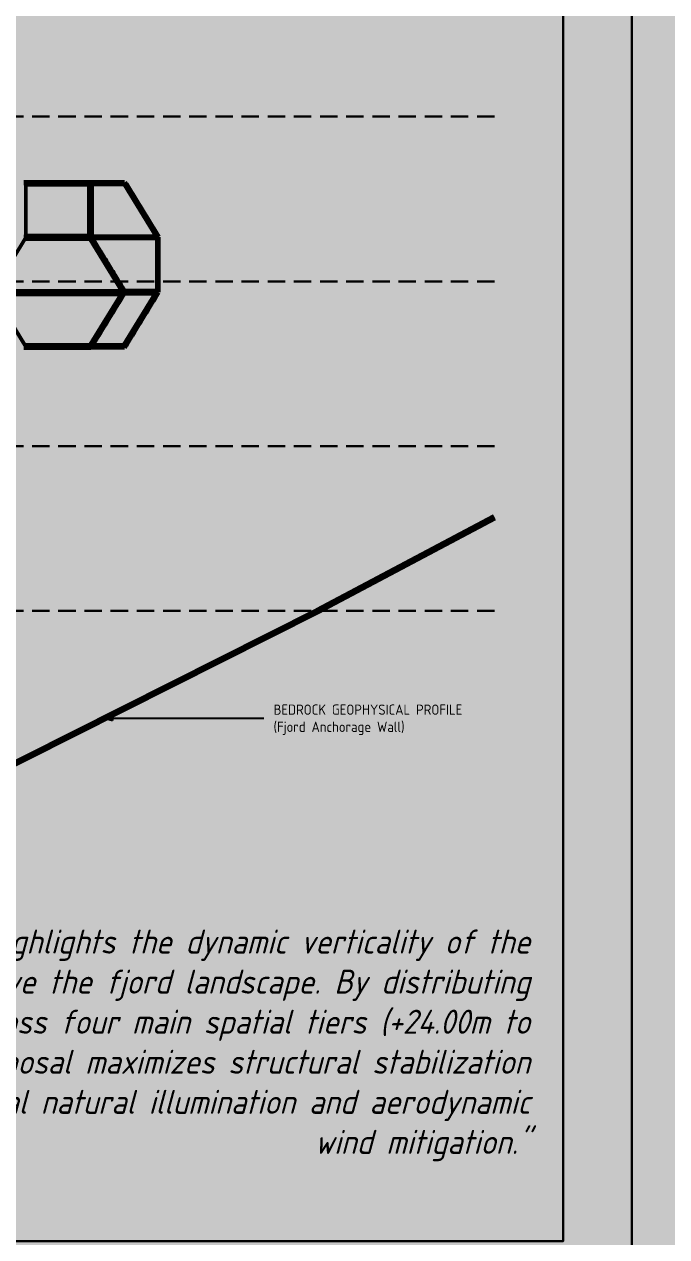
# Model space of a CAD drawing. Header units: millimetres. Extents: x 401 to 30661, y 2016 to 22119.
# Drawn here: x 17565 to 18500, y 7346 to 9112 of the extents above; entities that cross this region are included whole.
import ezdxf

# ---------------------------------------------------------------- set-up
doc = ezdxf.new("R2010")
doc.units = ezdxf.units.MM
doc.linetypes.add('DASHEDX2', pattern=[38.1, 25.4, -12.7])
for name, color, linetype, lineweight, true_color in [('1ST', 51, 'Continuous', 50, 0x7debff), ('2ND', 201, 'Continuous', 35, 0x39ffb0), ('3RD', 140, 'Continuous', 25, 0x7debff), ('4TH DETAILS', 125, 'Continuous', 15, 0x39ffb0), ('TEXTS', 210, 'Continuous', 25, 0xe0f9ff)]:
    doc.layers.add(name, color=color, linetype=linetype, lineweight=lineweight, true_color=true_color)
doc.layers.add('BACKGROUND', color=7, linetype='Continuous', true_color=0x000000)
for name, color, linetype, lineweight, true_color, transparency in [('GLOW-CYAN', 7, 'Continuous', 100, 0x7debff, 0.8), ('GLOW-CYAN-2', 7, 'Continuous', 50, 0x7debff, 0.8), ('GLOW-EMERALD', 7, 'Continuous', 70, 0x39ffb0, 0.8), ('GLOW-EMERALD-2', 7, 'Continuous', 30, 0x39ffb0, 0.8)]:
    doc.layers.add(name, color=color, linetype=linetype, lineweight=lineweight, true_color=true_color, transparency=transparency)
doc.styles.get("Standard").update_dxf_attribs({"font": 'arial.ttf'})

msp = doc.modelspace()

# ---------------------------------------------------------------- hatches: boundary and pattern name
at = {"layer": 'BACKGROUND'}
h = msp.add_hatch(color=256, dxfattribs=at)
h.dxf.hatch_style = 1
h.paths.add_polyline_path([(400.723, 2015.745), (30660.634, 2015.745), (30660.634, 22119.328), (400.723, 22119.328)])
at = {"layer": 'TEXTS'}
h = msp.add_hatch(color=256, dxfattribs=at)
h.dxf.hatch_style = 1
h.paths.add_polyline_path([(17692.87, 8104.992), (17681.892, 8101.54), (17692.87, 8098.089)])

# ---------------------------------------------------------------- linework, layer by layer
at = {"layer": '1ST'}
msp.add_lwpolyline([(14249.126, 8265.27), (14263.322, 8257.473), (14920.914, 8007.473), (15057.16, 7892.751), (15343.221, 7769.894), (15462.859, 7650.839), (15739.692, 7589.37), (16057.189, 7507.473), (16500.013, 7519.246), (16803.639, 7654.559), (17494.82, 8007.473), (17991.995, 8257.473), (18249.126, 8394.341)], dxfattribs=at)
at = {"layer": '2ND', "linetype": 'Continuous'}
for points in [[(17563.715, 8881.787), (17661.695, 8881.787)], [(17661.695, 8881.787), (17710.684, 8881.787)], [(17661.695, 8881.787), (17661.695, 8801.787)], [(17710.684, 8881.787), (17759.674, 8801.787)], [(17563.715, 8801.787), (17661.695, 8801.787)], [(17661.695, 8801.787), (17710.684, 8721.787)], [(17759.674, 8721.787), (17759.674, 8801.787)], [(17661.695, 8641.787), (17710.684, 8721.787)], [(17710.684, 8641.787), (17759.674, 8721.787)], [(17563.715, 8641.787), (17661.695, 8641.787)], [(17710.684, 8641.787), (17661.695, 8641.787)]]:
    msp.add_open_spline(points, degree=1, dxfattribs=at)
at = {"layer": '3RD', "linetype": 'Continuous', "extrusion": (0, 1, -2e-16)}
for p, q in [((17566.626, 8879.411), (17658.784, 8879.411)), ((17566.626, 8804.164), (17566.626, 8879.411)), ((17658.784, 8878.239), (17566.626, 8878.239)), ((17658.784, 8879.411), (17658.784, 8804.164)), ((17663.324, 8804.448), (17663.324, 8879.127)), ((17663.324, 8879.127), (17709.055, 8879.127)), ((17709.95, 8878.827), (17663.324, 8878.827)), ((17709.055, 8879.127), (17710.684, 8879.127)), ((17709.95, 8878.827), (17710.684, 8879.127)), ((17756.121, 8803.429), (17709.95, 8878.827)), ((17710.684, 8879.127), (17757.04, 8803.429)), ((17519.613, 8724.448), (17565.344, 8799.127)), ((17565.344, 8799.127), (17656.807, 8799.127)), ((17658.784, 8804.164), (17566.626, 8804.164)), ((17656.807, 8799.127), (17660.066, 8799.127)), ((17660.066, 8799.127), (17706.34, 8723.561)), ((17663.324, 8803.429), (17663.324, 8804.448)), ((17663.324, 8803.429), (17757.04, 8803.429)), ((17710.684, 8724.448), (17664.41, 8800.014)), ((17758.045, 8800.014), (17664.41, 8800.014)), ((17757.31, 8799.714), (17758.045, 8800.014)), ((17757.31, 8724.448), (17757.31, 8799.714)), ((17758.045, 8800.014), (17758.045, 8799.127)), ((17758.045, 8799.127), (17758.045, 8724.448)), ((17712.314, 8724.448), (17710.684, 8724.448)), ((17758.045, 8724.448), (17712.314, 8724.448)), ((17519.07, 8723.561), (17706.34, 8723.561)), ((17565.344, 8644.448), (17519.924, 8718.618)), ((17705.486, 8718.618), (17519.924, 8718.618)), ((17565.344, 8644.948), (17520.23, 8718.618)), ((17705.486, 8718.618), (17660.066, 8644.448)), ((17705.179, 8718.618), (17660.066, 8644.948)), ((17664.606, 8644.164), (17710.684, 8719.411)), ((17709.25, 8645.335), (17754.612, 8719.411)), ((17710.684, 8719.411), (17756.763, 8719.411)), ((17756.763, 8719.411), (17710.684, 8644.164)), ((17565.344, 8644.448), (17565.344, 8644.948)), ((17660.066, 8644.948), (17565.344, 8644.948)), ((17656.807, 8644.448), (17565.344, 8644.448)), ((17660.066, 8644.448), (17656.807, 8644.448)), ((17660.066, 8644.448), (17660.066, 8644.948)), ((17710.684, 8644.164), (17664.606, 8644.164)), ((17665.323, 8645.335), (17709.25, 8645.335)), ((17709.25, 8645.335), (17710.684, 8644.164))]:
    msp.add_line(p, q, dxfattribs=at)
at = {"layer": '3RD', "linetype": 'Continuous'}
msp.add_open_spline([(17759.674, 8721.787), (17710.684, 8721.787)], degree=1, dxfattribs=at)
at = {"layer": '4TH DETAILS', "linetype": 'DASHEDX2'}
for p, q in [((18249.126, 8977.473), (14249.126, 8977.473)), ((18249.126, 8737.473), (14249.126, 8737.473)), ((18249.126, 8497.473), (14249.126, 8497.473)), ((18249.126, 8257.473), (14249.126, 8257.473))]:
    msp.add_line(p, q, dxfattribs=at)
at = {"layer": '4TH DETAILS'}
for points in [[(9649.126, 6214.575), (18449.126, 6214.575), (18449.126, 15014.575), (9649.126, 15014.575)], [(14149.126, 9489.575), (18349.126, 9489.575), (18349.126, 7339.575), (14149.126, 7339.575)]]:
    msp.add_lwpolyline(points, close=True, dxfattribs=at)
at = {"layer": 'GLOW-CYAN'}
msp.add_lwpolyline([(14249.126, 8265.27), (14263.322, 8257.473), (14920.914, 8007.473), (15057.16, 7892.751), (15343.221, 7769.894), (15462.859, 7650.839), (15739.692, 7589.37), (16057.189, 7507.473), (16500.013, 7519.246), (16803.639, 7654.559), (17494.82, 8007.473), (17991.995, 8257.473), (18249.126, 8394.341)], dxfattribs=at)
at = {"layer": 'GLOW-CYAN-2', "linetype": 'Continuous', "extrusion": (0, 1, -2e-16)}
for p, q in [((17566.626, 8879.411), (17658.784, 8879.411)), ((17566.626, 8804.164), (17566.626, 8879.411)), ((17658.784, 8878.239), (17566.626, 8878.239)), ((17658.784, 8879.411), (17658.784, 8804.164)), ((17663.324, 8804.448), (17663.324, 8879.127)), ((17663.324, 8879.127), (17709.055, 8879.127)), ((17709.95, 8878.827), (17663.324, 8878.827)), ((17709.055, 8879.127), (17710.684, 8879.127)), ((17709.95, 8878.827), (17710.684, 8879.127)), ((17756.121, 8803.429), (17709.95, 8878.827)), ((17710.684, 8879.127), (17757.04, 8803.429)), ((17519.613, 8724.448), (17565.344, 8799.127)), ((17565.344, 8799.127), (17656.807, 8799.127)), ((17658.784, 8804.164), (17566.626, 8804.164)), ((17656.807, 8799.127), (17660.066, 8799.127)), ((17660.066, 8799.127), (17706.34, 8723.561)), ((17663.324, 8803.429), (17663.324, 8804.448)), ((17663.324, 8803.429), (17757.04, 8803.429)), ((17710.684, 8724.448), (17664.41, 8800.014)), ((17758.045, 8800.014), (17664.41, 8800.014)), ((17757.31, 8799.714), (17758.045, 8800.014)), ((17757.31, 8724.448), (17757.31, 8799.714)), ((17758.045, 8800.014), (17758.045, 8799.127)), ((17758.045, 8799.127), (17758.045, 8724.448)), ((17712.314, 8724.448), (17710.684, 8724.448)), ((17758.045, 8724.448), (17712.314, 8724.448)), ((17519.07, 8723.561), (17706.34, 8723.561)), ((17565.344, 8644.448), (17519.924, 8718.618)), ((17705.486, 8718.618), (17519.924, 8718.618)), ((17565.344, 8644.948), (17520.23, 8718.618)), ((17705.486, 8718.618), (17660.066, 8644.448)), ((17705.179, 8718.618), (17660.066, 8644.948)), ((17664.606, 8644.164), (17710.684, 8719.411)), ((17709.25, 8645.335), (17754.612, 8719.411)), ((17710.684, 8719.411), (17756.763, 8719.411)), ((17756.763, 8719.411), (17710.684, 8644.164)), ((17565.344, 8644.448), (17565.344, 8644.948)), ((17660.066, 8644.948), (17565.344, 8644.948)), ((17656.807, 8644.448), (17565.344, 8644.448)), ((17660.066, 8644.448), (17656.807, 8644.448)), ((17660.066, 8644.448), (17660.066, 8644.948)), ((17710.684, 8644.164), (17664.606, 8644.164)), ((17665.323, 8645.335), (17709.25, 8645.335)), ((17709.25, 8645.335), (17710.684, 8644.164))]:
    msp.add_line(p, q, dxfattribs=at)
at = {"layer": 'GLOW-CYAN-2', "linetype": 'Continuous'}
msp.add_open_spline([(17759.674, 8721.787), (17710.684, 8721.787)], degree=1, dxfattribs=at)
at = {"layer": 'GLOW-EMERALD', "linetype": 'Continuous'}
for points in [[(17563.715, 8881.787), (17661.695, 8881.787)], [(17661.695, 8881.787), (17710.684, 8881.787)], [(17661.695, 8881.787), (17661.695, 8801.787)], [(17710.684, 8881.787), (17759.674, 8801.787)], [(17563.715, 8801.787), (17661.695, 8801.787)], [(17661.695, 8801.787), (17710.684, 8721.787)], [(17759.674, 8721.787), (17759.674, 8801.787)], [(17661.695, 8641.787), (17710.684, 8721.787)], [(17710.684, 8641.787), (17759.674, 8721.787)], [(17563.715, 8641.787), (17661.695, 8641.787)], [(17710.684, 8641.787), (17661.695, 8641.787)]]:
    msp.add_open_spline(points, degree=1, dxfattribs=at)
at = {"layer": 'GLOW-EMERALD-2', "linetype": 'DASHEDX2'}
for p, q in [((18249.126, 8977.473), (14249.126, 8977.473)), ((18249.126, 8737.473), (14249.126, 8737.473)), ((18249.126, 8497.473), (14249.126, 8497.473)), ((18249.126, 8257.473), (14249.126, 8257.473))]:
    msp.add_line(p, q, dxfattribs=at)
at = {"layer": 'GLOW-EMERALD-2'}
for points in [[(9649.126, 6214.575), (18449.126, 6214.575), (18449.126, 15014.575), (9649.126, 15014.575)], [(14149.126, 9489.575), (18349.126, 9489.575), (18349.126, 7339.575), (14149.126, 7339.575)]]:
    msp.add_lwpolyline(points, close=True, dxfattribs=at)
at = {"layer": 'TEXTS'}
for p, q in [((17681.892, 8101.54), (17692.87, 8104.992)), ((17681.892, 8101.54), (17692.87, 8098.089)), ((17692.87, 8104.992), (17692.87, 8098.089)), ((17692.87, 8101.54), (17913.143, 8101.54))]:
    msp.add_line(p, q, dxfattribs=at)

# ---------------------------------------------------------------- texts
at = {"layer": 'TEXTS', "attachment_point": 1}
for s, insert, char_height, width in [('\\pxql;{\\fISOCP_IV50|b1|i0|c0|p2;BEDROCK GEOPHYSICAL PROFILE \\P(Fjord Anchorage Wall)}', (17927.496, 8121.254), 15, 415.87605), ('\\pxqr;{\\fISOCP_IV50|b1|i1|c0|p2;"The elevation highlights the dynamic verticality of the cluster, hovering above the fjord landscape. By distributing the modules across four main spatial tiers (+24.00m to +96.00m), the proposal maximizes structural stabilization while ensuring optimal natural illumination and aerodynamic wind mitigation."}', (17082.762, 7793.409), 35, 1218.4353)]:
    msp.add_mtext(s, dxfattribs=dict(at, insert=insert, char_height=char_height, width=width))

doc.saveas('drawing.dxf')
